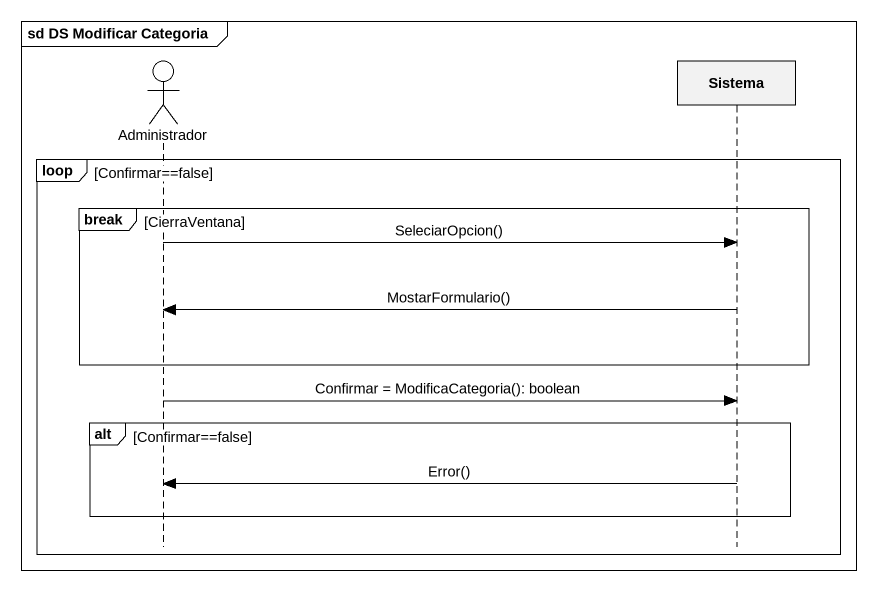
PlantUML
@startuml
mainframe sd DS Modificar Categoria
hide footbox
actor Administrador
participant Sistema

loop Confirmar==false
  break CierraVentana
    Administrador -> Sistema : SeleciarOpcion()
    Sistema -> Administrador : MostarFormulario()
  end
  Administrador -> Sistema : Confirmar = ModificaCategoria(): boolean
  alt Confirmar==false
    Sistema -> Administrador : Error()
  end
end
@enduml
